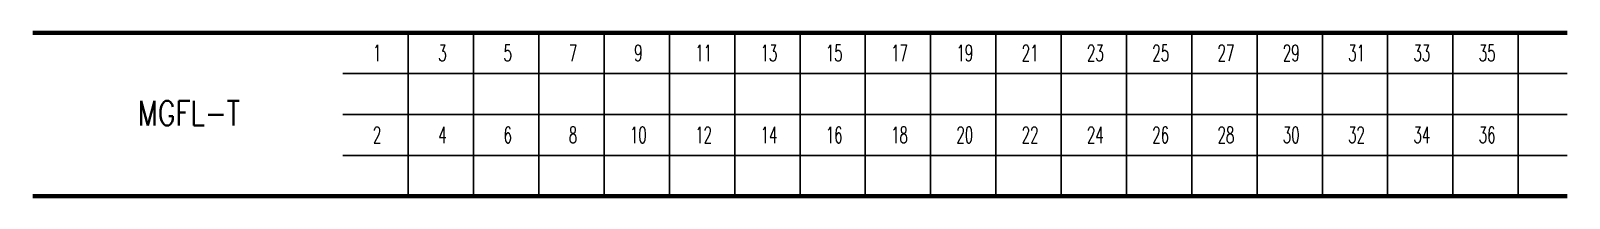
# Model space of a CAD drawing. Header units: millimetres. Extents: x 0 to 188, y 0 to 20.
import ezdxf
from ezdxf.enums import TextEntityAlignment as Align

# ---------------------------------------------------------------- set-up
doc = ezdxf.new("R2010")
doc.units = ezdxf.units.MM
doc.styles.get("Standard").update_dxf_attribs({"font": 'txt.shx', "bigfont": 'hztxt.shx'})

msp = doc.modelspace()

# ---------------------------------------------------------------- linework, layer by layer
for p, q in [((46, 20), (46, 0)), ((54, 20), (54, 0)), ((62, 20), (62, 0)), ((70, 20), (70, 0)), ((78, 20), (78, 0)), ((86, 20), (86, 0)), ((94, 20), (94, 0)), ((102, 20), (102, 0)), ((110, 20), (110, 0)), ((118, 20), (118, 0)), ((126, 20), (126, 0)), ((134, 20), (134, 0)), ((142, 20), (142, 0)), ((150, 20), (150, 0)), ((158, 20), (158, 0)), ((166, 20), (166, 0)), ((174, 20), (174, 0)), ((182, 20), (182, 0)), ((38, 15), (188, 15)), ((38, 10), (188, 10)), ((38, 5), (188, 5))]:
    msp.add_line(p, q)
at = {"const_width": 0.5}
for points in [[(0, 20), (188, 20)], [(0, 0), (188, 0)]]:
    msp.add_lwpolyline(points, dxfattribs=at)

# ---------------------------------------------------------------- texts
for s, height, width, p in [('1', 2, 0.6, (42.19, 17.53)), ('3', 2, 0.6, (50.19, 17.53)), ('5', 2, 0.6, (58.19, 17.53)), ('7', 2, 0.6, (66.19, 17.53)), ('9', 2, 0.6, (74.19, 17.53)), ('11', 2, 0.6, (82.19, 17.53)), ('13', 2, 0.6, (90.19, 17.53)), ('15', 2, 0.6, (98.19, 17.53)), ('17', 2, 0.6, (106.19, 17.53)), ('19', 2, 0.6, (114.19, 17.53)), ('21', 2, 0.6, (122.19, 17.53)), ('23', 2, 0.6, (130.19, 17.53)), ('25', 2, 0.6, (138.19, 17.53)), ('27', 2, 0.6, (146.19, 17.53)), ('29', 2, 0.6, (154.19, 17.53)), ('31', 2, 0.6, (162.19, 17.53)), ('33', 2, 0.6, (170.19, 17.53)), ('35', 2, 0.6, (178.19, 17.53)), ('MGFL-T', 3, 0.8, (19.13, 10.16)), ('2', 2, 0.6, (42.19, 7.5)), ('4', 2, 0.6, (50.19, 7.5)), ('6', 2, 0.6, (58.19, 7.5)), ('8', 2, 0.6, (66.19, 7.5)), ('10', 2, 0.6, (74.19, 7.5)), ('12', 2, 0.6, (82.19, 7.5)), ('14', 2, 0.6, (90.19, 7.5)), ('16', 2, 0.6, (98.19, 7.5)), ('18', 2, 0.6, (106.19, 7.5)), ('20', 2, 0.6, (114.19, 7.5)), ('22', 2, 0.6, (122.19, 7.5)), ('24', 2, 0.6, (130.19, 7.5)), ('26', 2, 0.6, (138.19, 7.5)), ('28', 2, 0.6, (146.19, 7.5)), ('30', 2, 0.6, (154.19, 7.5)), ('32', 2, 0.6, (162.19, 7.5)), ('34', 2, 0.6, (170.19, 7.5)), ('36', 2, 0.6, (178.19, 7.5))]:
    msp.add_text(s, height=height, dxfattribs=dict(width=width)).set_placement(p, align=Align.MIDDLE)

doc.saveas('drawing.dxf')
